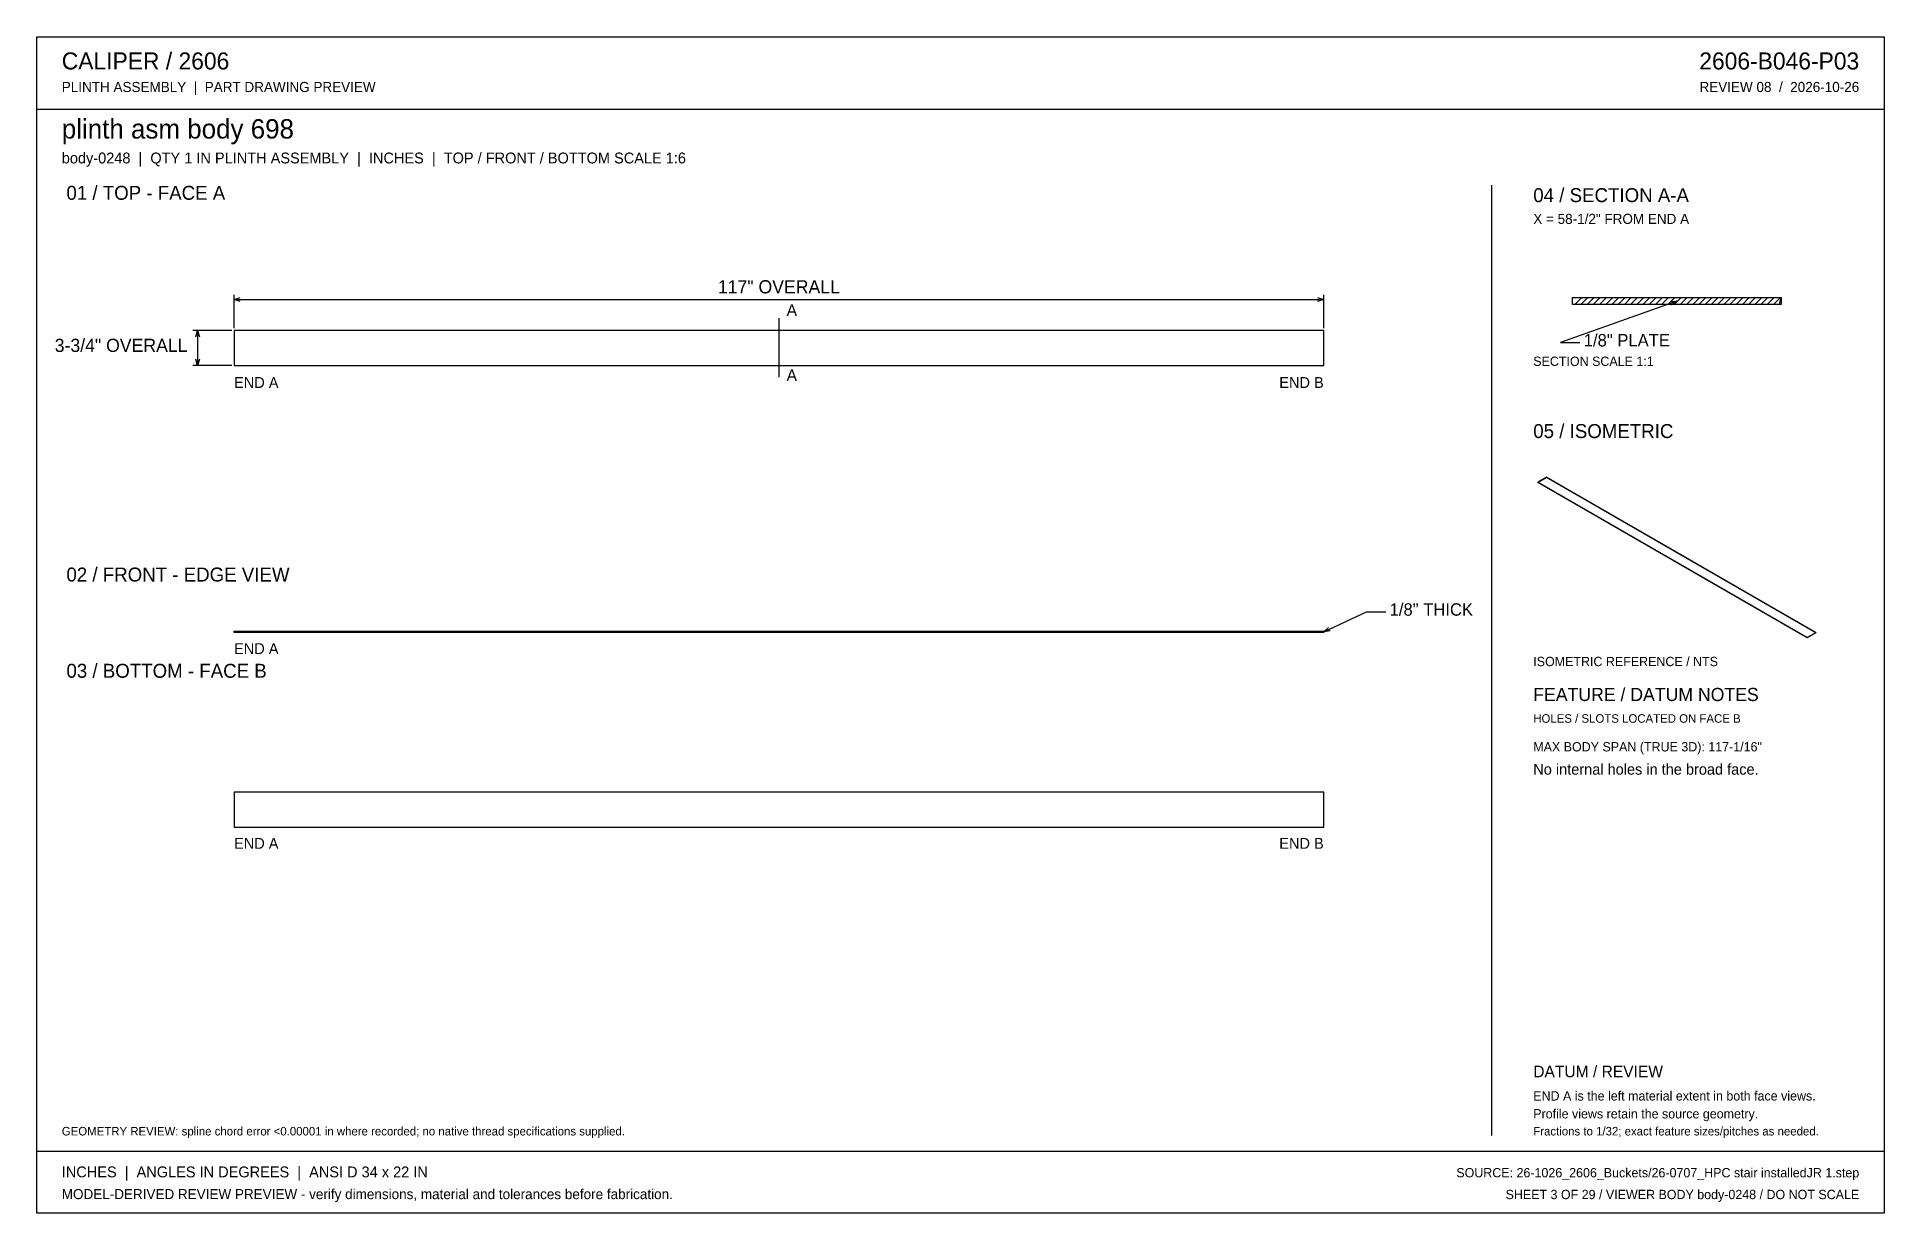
# Model space of a CAD drawing. Header units: inches. Extents: x 3 to 201, y 3 to 129.
import ezdxf
from ezdxf.enums import TextEntityAlignment as Align

# ---------------------------------------------------------------- set-up
doc = ezdxf.new("R2010")
doc.units = ezdxf.units.IN
doc.header["$MEASUREMENT"] = 0

msp = doc.modelspace()

# ---------------------------------------------------------------- linework, layer by layer
at = {"layer": 'ANNOTATION'}
for p, q in [((24, 97.87), (24, 101.45)), ((24, 100.95), (24.67, 101.16)), ((140.33, 101.16), (141, 100.95)), ((141, 97.87), (141, 101.45)), ((24, 100.95), (141, 100.95)), ((24.67, 100.74), (24, 100.95)), ((141, 100.95), (140.33, 100.74)), ((178.92, 100.79), (166.42, 96.33)), ((178.22, 100.76), (178.92, 100.79)), ((178.92, 100.79), (178.36, 100.37)), ((23.75, 97.62), (19.58, 97.62)), ((19.88, 96.95), (20.08, 97.62)), ((20.08, 97.62), (20.08, 93.88)), ((20.08, 97.62), (20.29, 96.95)), ((82.5, 98.95), (82.5, 92.63)), ((166.42, 96.33), (168.5, 96.33)), ((23.75, 93.88), (19.58, 93.88)), ((20.08, 93.88), (19.88, 94.55)), ((20.29, 94.55), (20.08, 93.88)), ((141, 65.27), (145.58, 67.42)), ((141, 65.27), (141.52, 65.74)), ((145.58, 67.42), (147.67, 67.42)), ((141.69, 65.36), (141, 65.27))]:
    msp.add_line(p, q, dxfattribs=at)
at = {"layer": 'OUTLINE'}
for p, q in [((2.83, 129.17), (201.17, 129.17)), ((2.83, 2.83), (2.83, 129.17)), ((201.17, 129.17), (201.17, 2.83)), ((2.83, 121.42), (201.17, 121.42)), ((159, 113.25), (159, 11.17)), ((167.7, 101.17), (190.13, 101.17)), ((167.7, 100.42), (167.7, 101.17)), ((167.95, 100.42), (168.7, 101.17)), ((168.62, 100.42), (169.37, 101.17)), ((169.28, 100.42), (170.03, 101.17)), ((169.95, 100.42), (170.7, 101.17)), ((170.62, 100.42), (171.37, 101.17)), ((171.28, 100.42), (172.03, 101.17)), ((171.95, 100.42), (172.7, 101.17)), ((172.62, 100.42), (173.37, 101.17)), ((173.28, 100.42), (174.03, 101.17)), ((173.95, 100.42), (174.7, 101.17)), ((174.62, 100.42), (175.37, 101.17)), ((175.28, 100.42), (176.03, 101.17)), ((175.95, 100.42), (176.7, 101.17)), ((176.62, 100.42), (177.37, 101.17)), ((177.28, 100.42), (178.03, 101.17)), ((177.95, 100.42), (178.7, 101.17)), ((178.62, 100.42), (179.37, 101.17)), ((179.28, 100.42), (180.03, 101.17)), ((179.95, 100.42), (180.7, 101.17)), ((180.62, 100.42), (181.37, 101.17)), ((181.28, 100.42), (182.03, 101.17)), ((181.95, 100.42), (182.7, 101.17)), ((182.62, 100.42), (183.37, 101.17)), ((183.28, 100.42), (184.03, 101.17)), ((183.95, 100.42), (184.7, 101.17)), ((184.62, 100.42), (185.37, 101.17)), ((185.28, 100.42), (186.03, 101.17)), ((185.95, 100.42), (186.7, 101.17)), ((186.62, 100.42), (187.37, 101.17)), ((187.28, 100.42), (188.03, 101.17)), ((187.95, 100.42), (188.7, 101.17)), ((188.62, 100.42), (189.37, 101.17)), ((189.28, 100.42), (190.03, 101.17)), ((189.95, 100.42), (190.13, 101.17)), ((190.13, 101.17), (190.13, 100.42)), ((190.13, 100.42), (167.7, 100.42)), ((141, 97.62), (24, 97.62)), ((24, 97.62), (24, 93.88)), ((141, 93.88), (141, 97.62)), ((24, 93.88), (141, 93.88)), ((164.92, 81.88), (164, 81.35)), ((164, 81.31), (164.92, 81.84)), ((164, 81.35), (164, 81.31)), ((192.91, 64.66), (164, 81.35)), ((193.83, 65.19), (164.92, 81.88)), ((164.92, 81.88), (164.92, 81.84)), ((193.83, 65.15), (164.92, 81.84)), ((192.91, 64.62), (164, 81.31)), ((24, 65.33), (141, 65.33)), ((24, 65.21), (24, 65.33)), ((141, 65.21), (24, 65.21)), ((141, 65.33), (141, 65.21)), ((192.91, 64.66), (193.83, 65.19)), ((193.83, 65.15), (192.91, 64.62)), ((192.91, 64.62), (192.91, 64.66)), ((193.83, 65.19), (193.83, 65.15)), ((141, 48.04), (24, 48.04)), ((24, 48.04), (24, 44.3)), ((141, 44.3), (141, 48.04)), ((24, 44.3), (141, 44.3)), ((2.83, 9.5), (201.17, 9.5)), ((201.17, 2.83), (2.83, 2.83))]:
    msp.add_line(p, q, dxfattribs=at)

# ---------------------------------------------------------------- texts
at = {"layer": 'ANNOTATION'}
for s, height, p in [('CALIPER / 2606', 1.8333, (5.5, 125.67)), ('PLINTH ASSEMBLY  |  PART DRAWING PREVIEW', 1.0833, (5.5, 123.25)), ('plinth asm body 698', 2.0833, (5.5, 118.25)), ('body-0248  |  QTY 1 IN PLINTH ASSEMBLY  |  INCHES  |  TOP / FRONT / BOTTOM SCALE 1:6', 1.1667, (5.5, 115.58)), ('01 / TOP - FACE A', 1.5, (6, 111.67)), ('04 / SECTION A-A', 1.5, (163.5, 111.42)), ('X = 58-1/2" FROM END A', 1.0833, (163.5, 109.08)), ('A', 1.25, (83.33, 99.2)), ('1/8" PLATE', 1.333, (168.92, 95.92)), ('A', 1.25, (83.33, 92.21)), ('SECTION SCALE 1:1', 1, (163.5, 93.83)), ('END A', 1.167, (24, 91.46)), ('05 / ISOMETRIC', 1.5, (163.5, 86.08)), ('02 / FRONT - EDGE VIEW', 1.5, (6, 70.67)), ('1/8" THICK', 1.333, (148.08, 67)), ('END A', 1.167, (24, 62.88)), ('03 / BOTTOM - FACE B', 1.5, (6, 60.33)), ('ISOMETRIC REFERENCE / NTS', 1, (163.5, 61.58)), ('FEATURE / DATUM NOTES', 1.4167, (163.5, 57.83)), ('HOLES / SLOTS LOCATED ON FACE B', 0.9167, (163.5, 55.5)), ('MAX BODY SPAN (TRUE 3D): 117-1/16"', 1, (163.5, 52.42)), ('No internal holes in the broad face.', 1.1667, (163.5, 49.92)), ('END A', 1.167, (24, 41.96)), ('DATUM / REVIEW', 1.25, (163.5, 17.42)), ('END A is the left material extent in both face views.', 1, (163.5, 14.92)), ('Profile views retain the source geometry.', 1, (163.5, 13)), ('GEOMETRY REVIEW: spline chord error <0.00001 in where recorded; no native thread specifications supplied.', 0.91667, (5.5, 11.17)), ('Fractions to 1/32; exact feature sizes/pitches as needed.', 0.9167, (163.5, 11.17)), ('INCHES  |  ANGLES IN DEGREES  |  ANSI D 34 x 22 IN', 1.1667, (5.5, 6.67)), ('MODEL-DERIVED REVIEW PREVIEW - verify dimensions, material and tolerances before fabrication.', 1.0833, (5.5, 4.33))]:
    msp.add_text(s, height=height, dxfattribs=at).set_placement(p)
for s, height, p in [('2606-B046-P03', 1.8333, (198.5, 125.67)), ('REVIEW 08  /  2026-10-26', 1.0833, (198.5, 123.25)), ('3-3/4" OVERALL', 1.4167, (19, 95.33)), ('END B', 1.167, (141, 91.46)), ('END B', 1.167, (141, 41.96)), ('SOURCE: 26-1026_2606_Buckets/26-0707_HPC stair installedJR 1.step', 1, (198.5, 6.67)), ('SHEET 3 OF 29 / VIEWER BODY body-0248 / DO NOT SCALE', 1, (198.5, 4.33))]:
    msp.add_text(s, height=height, dxfattribs=at).set_placement(p, align=Align.RIGHT)
msp.add_text('117" OVERALL', height=1.4167, dxfattribs=at).set_placement((82.5, 101.62), align=Align.CENTER)

doc.saveas('drawing.dxf')
